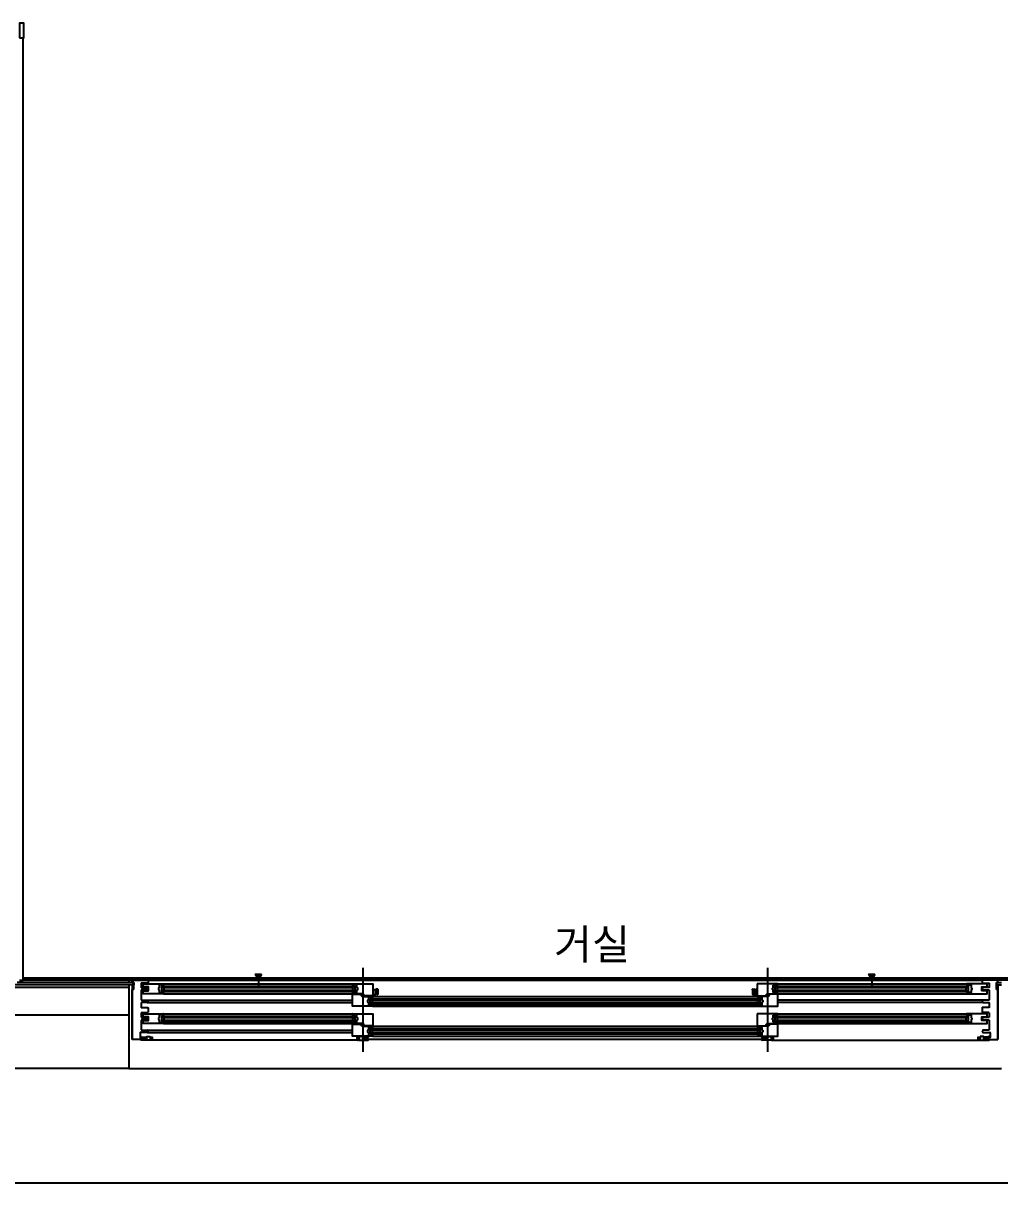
# Model space of a CAD drawing. Header units: millimetres. Extents: x -33000 to 294000, y 0 to 42408.
# Drawn here: x 95810 to 99837, y 9943 to 14724 of the extents above; entities that cross this region are included whole.
import ezdxf
from ezdxf.enums import TextEntityAlignment as Align

# ---------------------------------------------------------------- set-up
doc = ezdxf.new("R2010")
doc.units = ezdxf.units.MM
doc.header["$LTSCALE"] = 50
doc.layers.add('arch', color=8, linetype='Continuous')
doc.layers.add('실명', color=9, linetype='Continuous')
doc.styles.add('FORTELINE', font='malgun.ttf')

msp = doc.modelspace()

# ---------------------------------------------------------------- hatches: boundary and pattern name
at = {"layer": 'arch'}
h = msp.add_hatch(color=256, dxfattribs=at)
h.dxf.hatch_style = 1
h.paths.add_polyline_path([(96767.9, 10804), (96792.9, 10804), (96780.4, 10779)])
h = msp.add_hatch(color=256, dxfattribs=at)
h.dxf.hatch_style = 1
h.paths.add_polyline_path([(99297.1, 10804), (99322.1, 10804), (99309.6, 10779)])

# ---------------------------------------------------------------- linework, layer by layer
for p, q in [((95810, 10779), (95810, 14664)), ((97210, 10829), (97210, 10484)), ((98880, 10829), (98880, 10484)), ((96245, 10759), (95775, 10759)), ((96245, 10769), (95785, 10769)), ((95795, 10779), (95810, 10779)), ((95810, 10779), (95810, 10788)), ((95810, 10788), (100280, 10788)), ((100280, 10779), (95810, 10779)), ((96245, 10779), (96245, 10769)), ((96266, 10769), (96245, 10769)), ((96245, 10759.5), (96245, 10534)), ((96266, 10759.5), (96245, 10759.5)), ((96260, 10779), (96324, 10779)), ((96260, 10769), (96260, 10779)), ((96260, 10769), (96266, 10769)), ((96260, 10759.5), (96260, 10534)), ((96266, 10769), (96266, 10759.5)), ((96266, 10741), (96266, 10769)), ((96324, 10767), (96298, 10767)), ((96305, 10752), (96305, 10763.5)), ((96324, 10779), (99766, 10779)), ((96325, 10778), (96325, 10768)), ((96388, 10756.5), (96390.6, 10754)), ((96389, 10764), (97168, 10764)), ((96780.4, 10779), (96780.4, 10754)), ((97169.5, 10756.5), (97166.9, 10754)), ((97168, 10764), (97252, 10764)), ((97169.5, 10763), (97168, 10763)), ((97169.5, 10756.5), (97169.5, 10763)), ((97186, 10759), (97171, 10759)), ((97171, 10759), (97171, 10758)), ((97171.5, 10757.5), (97174.5, 10757.5)), ((97174.5, 10757.5), (97174.5, 10756)), ((97186.5, 10747.7), (97186.5, 10758.5)), ((97252.5, 10763.5), (97252.5, 10715)), ((98837.5, 10763.5), (98837.5, 10715)), ((98922, 10764), (98838, 10764)), ((98903.5, 10747.7), (98903.5, 10758.5)), ((98904, 10759), (98919, 10759)), ((98918.5, 10757.5), (98915.5, 10757.5)), ((98915.5, 10757.5), (98915.5, 10756)), ((98919, 10759), (98919, 10758)), ((98920.5, 10756.5), (98920.5, 10763)), ((98920.5, 10763), (98922, 10763)), ((98920.5, 10756.5), (98923.1, 10754)), ((98922, 10764), (99701, 10764)), ((99309.6, 10779), (99309.6, 10754)), ((99702, 10756.5), (99699.4, 10754)), ((99765, 10778), (99765, 10768)), ((99830, 10779), (99766, 10779)), ((99766, 10767), (99792, 10767)), ((99785, 10752), (99785, 10763.5)), ((99824, 10769), (99845, 10769)), ((99824, 10769), (99824, 10759.5)), ((99830, 10769), (99824, 10769)), ((99824, 10741), (99824, 10769)), ((99824, 10759.5), (99845, 10759.5)), ((99830, 10769), (99830, 10779)), ((99830, 10759.5), (99830, 10534)), ((96245, 10749), (95765, 10749)), ((96260, 10534), (96260, 10741)), ((96266, 10741), (96260, 10741)), ((96381.3, 10732), (96381.3, 10754)), ((96381.3, 10754), (97179.5, 10754)), ((96381.3, 10748), (97179.5, 10748)), ((96381.3, 10738), (97179.5, 10738)), ((96381.3, 10732), (97179.5, 10732)), ((96388, 10729.4), (96390.6, 10732)), ((96389, 10723), (97168, 10723)), ((96391.3, 10738), (96391.3, 10748)), ((97169.5, 10729.4), (97166.9, 10732)), ((97168, 10724), (97169.5, 10724)), ((97211.6, 10723), (97168, 10723)), ((97169.5, 10738), (97169.5, 10748)), ((97169.5, 10724), (97169.5, 10730.5)), ((97174.5, 10756), (97170, 10756)), ((97170, 10731), (97174.5, 10731)), ((97171, 10729), (97171, 10728)), ((97171, 10728), (97186, 10728)), ((97174.5, 10729.5), (97171.5, 10729.5)), ((97174.5, 10731), (97174.5, 10729.5)), ((97179.5, 10732), (97179.5, 10754)), ((97186.5, 10728.5), (97186.5, 10738.2)), ((97189.7, 10745.6), (97186.8, 10747.3)), ((97186.8, 10738.6), (97189.7, 10740.3)), ((97190, 10740.7), (97190, 10745.2)), ((97207, 10715.9), (97207, 10716)), ((97207.4, 10716.5), (97216, 10717.5)), ((97216, 10714.5), (97207.4, 10715.4)), ((97216, 10718.9), (97211.6, 10723)), ((97216, 10717.5), (97216, 10718.9)), ((97252, 10714.5), (97216, 10714.5)), ((97252, 10712), (98838, 10712)), ((97263.4, 10738.4), (97264.7, 10738.5)), ((97271, 10719.2), (97263.4, 10718.9)), ((97264.7, 10741.3), (97264.7, 10721.2)), ((97264.7, 10721.2), (97264.7, 10719)), ((97264.7, 10721.2), (97267, 10721.2)), ((97270.9, 10742.3), (97265.7, 10742.3)), ((97268.9, 10722.8), (97271.8, 10741.2)), ((97271.9, 10741.3), (97271.9, 10720.2)), ((98818.1, 10741.3), (98818.1, 10720.2)), ((98821.1, 10722.8), (98818.2, 10741.2)), ((98819, 10719.2), (98826.6, 10718.9)), ((98819.1, 10742.3), (98824.3, 10742.3)), ((98825.3, 10721.2), (98823, 10721.2)), ((98825.3, 10741.3), (98825.3, 10721.2)), ((98826.6, 10738.4), (98825.3, 10738.5)), ((98825.3, 10721.2), (98825.3, 10719)), ((98838, 10714.5), (98874, 10714.5)), ((98874, 10718.9), (98878.4, 10723)), ((98874, 10717.5), (98874, 10718.9)), ((98882.6, 10716.5), (98874, 10717.5)), ((98874, 10714.5), (98882.6, 10715.4)), ((98878.4, 10723), (98922, 10723)), ((98883, 10715.9), (98883, 10716)), ((98900, 10740.7), (98900, 10745.2)), ((98900.3, 10745.6), (98903.2, 10747.3)), ((98903.2, 10738.6), (98900.3, 10740.3)), ((98903.5, 10728.5), (98903.5, 10738.2)), ((98919, 10728), (98904, 10728)), ((98910.5, 10732), (98910.5, 10754)), ((98910.5, 10754), (99708.7, 10754)), ((98910.5, 10748), (99708.7, 10748)), ((98910.5, 10738), (99708.7, 10738)), ((98910.5, 10732), (99708.7, 10732)), ((98915.5, 10756), (98920, 10756)), ((98920, 10731), (98915.5, 10731)), ((98915.5, 10731), (98915.5, 10729.5)), ((98915.5, 10729.5), (98918.5, 10729.5)), ((98919, 10729), (98919, 10728)), ((98920.5, 10738), (98920.5, 10748)), ((98920.5, 10729.4), (98923.1, 10732)), ((98920.5, 10724), (98920.5, 10730.5)), ((98922, 10724), (98920.5, 10724)), ((98922, 10723), (99701, 10723)), ((99698.7, 10738), (99698.7, 10748)), ((99702, 10729.4), (99699.4, 10732)), ((99708.7, 10732), (99708.7, 10754)), ((99824, 10741), (99830, 10741)), ((99830, 10534), (99830, 10741)), ((96321.5, 10696.5), (97167.5, 10696.5)), ((96321.5, 10686.5), (97167.5, 10686.5)), ((97240.5, 10680.5), (97240.5, 10702.5)), ((97240.5, 10702.5), (98849.5, 10702.5)), ((97240.5, 10696.5), (98849.5, 10696.5)), ((97240.5, 10686.5), (98849.5, 10686.5)), ((97240.5, 10680.5), (98849.5, 10680.5)), ((97250.5, 10705), (97253.1, 10702.5)), ((97250.5, 10686.5), (97250.5, 10696.5)), ((97250.5, 10677.9), (97253.1, 10680.5)), ((97252, 10671), (98838, 10671)), ((98839.5, 10705), (98836.9, 10702.5)), ((98839.5, 10677.9), (98836.9, 10680.5)), ((98839.5, 10686.5), (98839.5, 10696.5)), ((98849.5, 10680.5), (98849.5, 10702.5)), ((99768.5, 10696.5), (98922.5, 10696.5)), ((99768.5, 10686.5), (98922.5, 10686.5)), ((96245, 10634), (95145, 10634)), ((96245, 10634), (96245, 10414)), ((96297, 10644.5), (96297, 10626)), ((96297, 10614), (96297, 10574)), ((96298, 10645.5), (96324, 10645.5)), ((96298, 10625), (96321.5, 10625)), ((96321.5, 10615), (96298, 10615)), ((96322, 10624.5), (96322, 10623.8)), ((96322, 10616.1), (96322, 10615.5)), ((96381.3, 10608.5), (96381.3, 10630.5)), ((96381.3, 10630.5), (97179.5, 10630.5)), ((96381.3, 10624.5), (97179.5, 10624.5)), ((96381.3, 10614.5), (97179.5, 10614.5)), ((96388, 10633), (96390.6, 10630.5)), ((96389, 10640.5), (97168, 10640.5)), ((96391.3, 10614.5), (96391.3, 10624.5)), ((97169.5, 10633), (97166.9, 10630.5)), ((97168, 10640.5), (97252, 10640.5)), ((97169.5, 10639.5), (97168, 10639.5)), ((97169.5, 10633), (97169.5, 10639.5)), ((97169.5, 10614.5), (97169.5, 10624.5)), ((97174.5, 10632.5), (97170, 10632.5)), ((97186, 10635.5), (97171, 10635.5)), ((97171, 10635.5), (97171, 10634.5)), ((97171.5, 10634), (97174.5, 10634)), ((97174.5, 10634), (97174.5, 10632.5)), ((97179.5, 10608.5), (97179.5, 10630.5)), ((97186.5, 10624.2), (97186.5, 10635)), ((97186.5, 10605), (97186.5, 10614.7)), ((97189.7, 10622.1), (97186.8, 10623.8)), ((97186.8, 10615.1), (97189.7, 10616.8)), ((97190, 10617.2), (97190, 10621.7)), ((97252.5, 10640), (97252.5, 10591.5)), ((98837.5, 10640), (98837.5, 10591.5)), ((98922, 10640.5), (98838, 10640.5)), ((98900, 10617.2), (98900, 10621.7)), ((98900.3, 10622.1), (98903.2, 10623.8)), ((98903.2, 10615.1), (98900.3, 10616.8)), ((98903.5, 10624.2), (98903.5, 10635)), ((98903.5, 10605), (98903.5, 10614.7)), ((98904, 10635.5), (98919, 10635.5)), ((98910.5, 10608.5), (98910.5, 10630.5)), ((98910.5, 10630.5), (99708.7, 10630.5)), ((98910.5, 10624.5), (99708.7, 10624.5)), ((98910.5, 10614.5), (99708.7, 10614.5)), ((98918.5, 10634), (98915.5, 10634)), ((98915.5, 10634), (98915.5, 10632.5)), ((98915.5, 10632.5), (98920, 10632.5)), ((98919, 10635.5), (98919, 10634.5)), ((98920.5, 10633), (98920.5, 10639.5)), ((98920.5, 10639.5), (98922, 10639.5)), ((98920.5, 10633), (98923.1, 10630.5)), ((98920.5, 10614.5), (98920.5, 10624.5)), ((98922, 10640.5), (99701, 10640.5)), ((99698.7, 10614.5), (99698.7, 10624.5)), ((99702, 10633), (99699.4, 10630.5)), ((99708.7, 10608.5), (99708.7, 10630.5)), ((99792, 10645.5), (99766, 10645.5)), ((99768, 10624.5), (99768, 10623.8)), ((99768, 10616.1), (99768, 10615.5)), ((99792, 10625), (99768.5, 10625)), ((99768.5, 10615), (99792, 10615)), ((99793, 10644.5), (99793, 10626)), ((99793, 10614), (99793, 10574)), ((96298, 10573), (96321.5, 10573)), ((96321.5, 10573), (97167.5, 10573)), ((96322, 10572.5), (96322, 10571.8)), ((96381.3, 10608.5), (97179.5, 10608.5)), ((96388, 10605.9), (96390.6, 10608.5)), ((96389, 10599.5), (97168, 10599.5)), ((97169.5, 10605.9), (97166.9, 10608.5)), ((97168, 10600.5), (97169.5, 10600.5)), ((97211.6, 10599.5), (97168, 10599.5)), ((97169.5, 10600.5), (97169.5, 10607)), ((97170, 10607.5), (97174.5, 10607.5)), ((97171, 10605.5), (97171, 10604.5)), ((97171, 10604.5), (97186, 10604.5)), ((97174.5, 10606), (97171.5, 10606)), ((97174.5, 10607.5), (97174.5, 10606)), ((97207, 10592.4), (97207, 10592.5)), ((97207.4, 10593), (97216, 10594)), ((97216, 10591), (97207.4, 10591.9)), ((97216, 10595.4), (97211.6, 10599.5)), ((97216, 10594), (97216, 10595.4)), ((97252, 10591), (97216, 10591)), ((97240.5, 10557), (97240.5, 10579)), ((97240.5, 10579), (98849.5, 10579)), ((97240.5, 10573), (98849.5, 10573)), ((97250.5, 10581.5), (97253.1, 10579)), ((97250.5, 10563), (97250.5, 10573)), ((97252, 10588.5), (98838, 10588.5)), ((98839.5, 10581.5), (98836.9, 10579)), ((98838, 10591), (98874, 10591)), ((98839.5, 10563), (98839.5, 10573)), ((98849.5, 10557), (98849.5, 10579)), ((98874, 10595.4), (98878.4, 10599.5)), ((98874, 10594), (98874, 10595.4)), ((98882.6, 10593), (98874, 10594)), ((98874, 10591), (98882.6, 10591.9)), ((98878.4, 10599.5), (98922, 10599.5)), ((98883, 10592.4), (98883, 10592.5)), ((98919, 10604.5), (98904, 10604.5)), ((98910.5, 10608.5), (99708.7, 10608.5)), ((98920, 10607.5), (98915.5, 10607.5)), ((98915.5, 10607.5), (98915.5, 10606)), ((98915.5, 10606), (98918.5, 10606)), ((98919, 10605.5), (98919, 10604.5)), ((98920.5, 10605.9), (98923.1, 10608.5)), ((98920.5, 10600.5), (98920.5, 10607)), ((98922, 10600.5), (98920.5, 10600.5)), ((98922, 10599.5), (99701, 10599.5)), ((99702, 10605.9), (99699.4, 10608.5)), ((99768, 10572.5), (99768, 10571.8)), ((99792, 10573), (99768.5, 10573)), ((96318, 10534), (96260, 10534)), ((96292, 10562), (96292, 10543)), ((96321.5, 10563), (96293, 10563)), ((96293, 10542), (96318, 10542)), ((96296, 10543.5), (96296, 10545.5)), ((96296.5, 10546), (96298.5, 10546)), ((96318.5, 10543), (96296.5, 10543)), ((96296.5, 10533), (96318.5, 10533)), ((96335, 10532), (96296.5, 10532)), ((96298.5, 10545.2), (96297, 10545.2)), ((96297, 10545.2), (96297, 10544)), ((96297, 10544), (96318.5, 10544)), ((96298.5, 10546), (96298.5, 10545.2)), ((96319, 10544.5), (96319, 10545.5)), ((96319, 10533.5), (96319, 10542.5)), ((96319, 10541), (96319, 10535)), ((96319.5, 10546), (96333, 10546)), ((96321.5, 10563), (97167.5, 10563)), ((96322, 10564.1), (96322, 10563.5)), ((96334, 10545), (96334, 10539.5)), ((96341.5, 10542), (96334, 10542)), ((96334, 10537.5), (96334, 10533)), ((96334, 10533), (96335, 10533)), ((96334.5, 10539), (96341, 10539)), ((96341, 10538), (96334.5, 10538)), ((97194.3, 10532), (96338, 10532)), ((96341, 10533), (96341.5, 10533)), ((96341.5, 10532), (96341, 10532)), ((96341.5, 10539.5), (96341.5, 10543.5)), ((96341.5, 10533), (96341.5, 10537.5)), ((96342.5, 10543.5), (96342.5, 10533)), ((97186.9, 10543.5), (97186.9, 10533)), ((97187.9, 10539.5), (97187.9, 10543.5)), ((97195.4, 10542), (97187.9, 10542)), ((97187.9, 10533), (97187.9, 10537.5)), ((97188.4, 10533), (97187.9, 10533)), ((97187.9, 10532), (97188.4, 10532)), ((97194.9, 10539), (97188.4, 10539)), ((97188.4, 10538), (97194.9, 10538)), ((97195.4, 10533), (97194.4, 10533)), ((97194.4, 10532), (97232.9, 10532)), ((97195.4, 10545), (97195.4, 10539.5)), ((97195.4, 10537.5), (97195.4, 10533)), ((97209.9, 10546), (97196.4, 10546)), ((97210.4, 10544.5), (97210.4, 10545.5)), ((97210.4, 10533.5), (97210.4, 10542.5)), ((98879.6, 10534), (97210.4, 10534)), ((97232.4, 10544), (97210.9, 10544)), ((97210.9, 10543), (97232.9, 10543)), ((97232.9, 10533), (97210.9, 10533)), ((97232.9, 10546), (97230.9, 10546)), ((97230.9, 10546), (97230.9, 10545.2)), ((97230.9, 10545.2), (97232.4, 10545.2)), ((97232.4, 10545.2), (97232.4, 10544)), ((97233.4, 10543.5), (97233.4, 10545.5)), ((97240.5, 10563), (98849.5, 10563)), ((97240.5, 10557), (98849.5, 10557)), ((97250.5, 10554.4), (97253.1, 10557)), ((97252, 10547.5), (98838, 10547.5)), ((98839.5, 10554.4), (98836.9, 10557)), ((98856.6, 10543.5), (98856.6, 10545.5)), ((98857.1, 10546), (98859.1, 10546)), ((98879.1, 10543), (98857.1, 10543)), ((98857.1, 10533), (98879.1, 10533)), ((98895.6, 10532), (98857.1, 10532)), ((98859.1, 10545.2), (98857.6, 10545.2)), ((98857.6, 10545.2), (98857.6, 10544)), ((98857.6, 10544), (98879.1, 10544)), ((98859.1, 10546), (98859.1, 10545.2)), ((98879.6, 10544.5), (98879.6, 10545.5)), ((98879.6, 10533.5), (98879.6, 10542.5)), ((98880.1, 10546), (98893.6, 10546)), ((98894.6, 10545), (98894.6, 10539.5)), ((98894.6, 10542), (98902.1, 10542)), ((98894.6, 10537.5), (98894.6, 10533)), ((98894.6, 10533), (98895.6, 10533)), ((98895.1, 10539), (98901.6, 10539)), ((98901.6, 10538), (98895.1, 10538)), ((98895.7, 10532), (99752, 10532)), ((98901.6, 10533), (98902.1, 10533)), ((98902.1, 10532), (98901.6, 10532)), ((98902.1, 10539.5), (98902.1, 10543.5)), ((98902.1, 10533), (98902.1, 10537.5)), ((98903.1, 10543.5), (98903.1, 10533)), ((99747.5, 10543.5), (99747.5, 10533)), ((99748.5, 10539.5), (99748.5, 10543.5)), ((99748.5, 10542), (99756, 10542)), ((99748.5, 10533), (99748.5, 10537.5)), ((99749, 10533), (99748.5, 10533)), ((99748.5, 10532), (99749, 10532)), ((99755.5, 10539), (99749, 10539)), ((99749, 10538), (99755.5, 10538)), ((99756, 10533), (99755, 10533)), ((99755, 10532), (99793.5, 10532)), ((99756, 10545), (99756, 10539.5)), ((99756, 10537.5), (99756, 10533)), ((99770.5, 10546), (99757, 10546)), ((99768, 10564.1), (99768, 10563.5)), ((99768.5, 10563), (99797, 10563)), ((99771, 10544.5), (99771, 10545.5)), ((99771, 10533.5), (99771, 10542.5)), ((99771, 10541), (99771, 10535)), ((99793, 10544), (99771.5, 10544)), ((99771.5, 10543), (99793.5, 10543)), ((99793.5, 10533), (99771.5, 10533)), ((99797, 10542), (99772, 10542)), ((99772, 10534), (99830, 10534)), ((99793.5, 10546), (99791.5, 10546)), ((99791.5, 10546), (99791.5, 10545.2)), ((99791.5, 10545.2), (99793, 10545.2)), ((99793, 10545.2), (99793, 10544)), ((99794, 10543.5), (99794, 10545.5)), ((99798, 10562), (99798, 10543)), ((96245, 10414), (95145, 10414)), ((96245, 10414), (99845, 10414)), ((89610, 9943.4), (108807.8, 9943.4))]:
    msp.add_line(p, q, dxfattribs=at)
at = {"layer": 'arch', "linetype": 'Continuous', "ltscale": 4, "elevation": 0}
msp.add_lwpolyline([(95795, 14664), (95813, 14664), (95813, 14724), (95795, 14724)], close=True, dxfattribs=at)
at = {"layer": 'arch', "elevation": 0}
for points in [[(96297, 10766), (96297, 10749.5, 0.414214), (96298, 10748.5)], [(96305, 10763), (96305, 10763.5, -0.414214), (96305.5, 10764)], [(96388, 10763), (96388, 10756.5, -0.414214), (96387.5, 10756), (96383, 10756), (96383, 10757.5), (96386, 10757.5, 0.414214), (96386.5, 10758), (96386.5, 10759), (96371.5, 10759, 0.414214), (96371, 10758.5), (96371, 10748.2, -0.269143), (96370.7, 10747.8), (96367.8, 10746.1, 0.269143), (96367.5, 10745.7), (96367.5, 10741.2, 0.269143), (96367.8, 10740.8), (96370.7, 10739.1, -0.269143), (96371, 10738.7), (96371, 10728.5, 0.414214), (96371.5, 10728), (96386.5, 10728), (96386.5, 10729, 0.414214), (96386, 10729.5), (96383, 10729.5), (96383, 10731), (96387.5, 10731, -0.414214), (96388, 10730.5), (96388, 10724)], [(96389.5, 10764, -0.414214), (96390, 10763.5, -0.414214), (96389.5, 10763), (96388, 10763)], [(99700.5, 10764, 0.414214), (99700, 10763.5, 0.414214), (99700.5, 10763), (99702, 10763)], [(99702, 10763), (99702, 10756.5, 0.414214), (99702.5, 10756), (99707, 10756), (99707, 10757.5), (99704, 10757.5, -0.414214), (99703.5, 10758), (99703.5, 10759), (99718.5, 10759, -0.414214), (99719, 10758.5), (99719, 10748.2, 0.269143), (99719.3, 10747.8), (99722.2, 10746.1, -0.269143), (99722.5, 10745.7), (99722.5, 10741.2, -0.269143), (99722.2, 10740.8), (99719.3, 10739.1, 0.269143), (99719, 10738.7), (99719, 10728.5, -0.414214), (99718.5, 10728), (99703.5, 10728), (99703.5, 10729, -0.414214), (99704, 10729.5), (99707, 10729.5), (99707, 10731), (99702.5, 10731, 0.414214), (99702, 10730.5), (99702, 10724)], [(99785, 10763), (99785, 10763.5, 0.414214), (99784.5, 10764)], [(99793, 10766), (99793, 10749.5, -0.414214), (99792, 10748.5)], [(96298, 10738.5, 0.414214), (96297, 10737.5), (96297, 10697.5)], [(96298, 10748.5), (96321.5, 10748.5, -0.414214), (96322, 10748), (96322, 10747.3, 0.341999), (96322.7, 10746.4, -0.774597), (96322.7, 10740.6, 0.341999), (96322, 10739.6), (96322, 10739, -0.414214), (96321.5, 10738.5), (96298, 10738.5)], [(96305.5, 10751.5, -0.414214), (96305, 10752)], [(96305, 10723.5), (96305, 10735, -0.414214), (96305.5, 10735.5)], [(96305.5, 10723, -0.414214), (96305, 10723.5)], [(96305.5, 10735.5), (96326.3, 10735.5, 0.414214), (96327.3, 10736.5), (96327.3, 10750.5, 0.414214), (96326.3, 10751.5), (96305.5, 10751.5)], [(96388, 10724), (96389.5, 10724, -1), (96389.5, 10723)], [(97250.5, 10678.5), (97250.5, 10672), (97252, 10672, -1), (97252, 10671), (97168, 10671, -0.414214), (97167.5, 10671.5), (97167.5, 10720, -0.414214), (97168, 10720.5), (97204, 10720.5), (97212.6, 10719.5, -0.382193), (97213, 10719), (97213, 10718.9, -0.382131), (97212.6, 10718.4), (97204, 10717.5), (97204, 10716), (97208.5, 10712), (97252, 10712, -0.414214), (97252.5, 10711.5, -0.414214), (97252, 10711), (97250.5, 10711), (97250.5, 10704.5)], [(98839.5, 10678.5), (98839.5, 10672), (98838, 10672, 1), (98838, 10671), (98922, 10671, 0.414214), (98922.5, 10671.5), (98922.5, 10720, 0.414214), (98922, 10720.5), (98886, 10720.5), (98877.4, 10719.5, 0.382193), (98877, 10719), (98877, 10718.9, 0.382131), (98877.4, 10718.4), (98886, 10717.5), (98886, 10716), (98881.5, 10712), (98838, 10712, 0.414214), (98837.5, 10711.5, 0.414214), (98838, 10711), (98839.5, 10711), (98839.5, 10704.5)], [(99702, 10724), (99700.5, 10724, 1), (99700.5, 10723)], [(99784.5, 10735.5), (99763.7, 10735.5, -0.414214), (99762.7, 10736.5), (99762.7, 10750.5, -0.414214), (99763.7, 10751.5), (99784.5, 10751.5)], [(99792, 10748.5), (99768.5, 10748.5, 0.414214), (99768, 10748), (99768, 10747.3, -0.341999), (99767.2, 10746.4, 0.774597), (99767.2, 10740.6, -0.341999), (99768, 10739.6), (99768, 10739, 0.414214), (99768.5, 10738.5), (99792, 10738.5)], [(99784.5, 10751.5, 0.414214), (99785, 10752)], [(99785, 10723.5), (99785, 10735, 0.414214), (99784.5, 10735.5)], [(99784.5, 10723, 0.414214), (99785, 10723.5)], [(99792, 10738.5, -0.414214), (99793, 10737.5), (99793, 10697.5)], [(96297, 10697.5, 0.414214), (96298, 10696.5)], [(96298, 10696.5), (96321.5, 10696.5, -0.414214), (96322, 10696), (96322, 10695.3, 0.341999), (96322.7, 10694.4, -0.774597), (96322.7, 10688.6, 0.341999), (96322, 10687.6), (96322, 10687, -0.414214), (96321.5, 10686.5), (96298, 10686.5, 0.414214), (96297, 10685.5), (96297, 10667, 0.414214), (96298, 10666)], [(96298, 10666), (96324, 10666, -0.414214), (96325, 10665), (96325, 10646.5)], [(97250.5, 10704.5, -0.414214), (97250, 10704), (97245.5, 10704), (97245.5, 10705.5), (97248.5, 10705.5, 0.414214), (97249, 10706), (97249, 10707), (97234, 10707, 0.414214), (97233.5, 10706.5), (97233.5, 10696.7, -0.269143), (97233.2, 10696.3), (97230.3, 10694.6, 0.269143), (97230, 10694.2), (97230, 10689.7, 0.269143), (97230.3, 10689.3), (97233.2, 10687.6, -0.269143), (97233.5, 10687.2), (97233.5, 10676.5, 0.414214), (97234, 10676), (97249, 10676), (97249, 10677, 0.414214), (97248.5, 10677.5), (97245.5, 10677.5), (97245.5, 10679), (97250, 10679, -0.414214), (97250.5, 10678.5)], [(98839.5, 10704.5, 0.414214), (98840, 10704), (98844.5, 10704), (98844.5, 10705.5), (98841.5, 10705.5, -0.414214), (98841, 10706), (98841, 10707), (98856, 10707, -0.414214), (98856.5, 10706.5), (98856.5, 10696.7, 0.269143), (98856.8, 10696.3), (98859.7, 10694.6, -0.269143), (98860, 10694.2), (98860, 10689.7, -0.269143), (98859.7, 10689.3), (98856.8, 10687.6, 0.269143), (98856.5, 10687.2), (98856.5, 10676.5, -0.414214), (98856, 10676), (98841, 10676), (98841, 10677, -0.414214), (98841.5, 10677.5), (98844.5, 10677.5), (98844.5, 10679), (98840, 10679, 0.414214), (98839.5, 10678.5)], [(99792, 10696.5), (99768.5, 10696.5, 0.414214), (99768, 10696), (99768, 10695.3, -0.341999), (99767.2, 10694.4, 0.774597), (99767.2, 10688.6, -0.341999), (99768, 10687.6), (99768, 10687, 0.414214), (99768.5, 10686.5), (99792, 10686.5, -0.414214), (99793, 10685.5), (99793, 10667, -0.414214), (99792, 10666)], [(99792, 10666), (99766, 10666, 0.414214), (99765, 10665), (99765, 10646.5)], [(99793, 10697.5, -0.414214), (99792, 10696.5)], [(96305, 10628.5), (96305, 10640, -0.414214), (96305.5, 10640.5)], [(96305.5, 10628, -0.414214), (96305, 10628.5)], [(96305.5, 10612), (96326.3, 10612, 0.414214), (96327.3, 10613), (96327.3, 10627, 0.414214), (96326.3, 10628), (96305.5, 10628)], [(96388, 10639.5), (96388, 10633, -0.414214), (96387.5, 10632.5), (96383, 10632.5), (96383, 10634), (96386, 10634, 0.414214), (96386.5, 10634.5), (96386.5, 10635.5), (96371.5, 10635.5, 0.414214), (96371, 10635), (96371, 10624.7, -0.269143), (96370.7, 10624.3), (96367.8, 10622.6, 0.269143), (96367.5, 10622.2), (96367.5, 10617.7, 0.269143), (96367.8, 10617.3), (96370.7, 10615.6, -0.269143), (96371, 10615.2), (96371, 10605, 0.414214), (96371.5, 10604.5), (96386.5, 10604.5), (96386.5, 10605.5, 0.414214), (96386, 10606), (96383, 10606), (96383, 10607.5), (96387.5, 10607.5, -0.414214), (96388, 10607), (96388, 10600.5)], [(96389.5, 10640.5, -0.414214), (96390, 10640, -0.414214), (96389.5, 10639.5), (96388, 10639.5)], [(99700.5, 10640.5, 0.414214), (99700, 10640, 0.414214), (99700.5, 10639.5), (99702, 10639.5)], [(99702, 10639.5), (99702, 10633, 0.414214), (99702.5, 10632.5), (99707, 10632.5), (99707, 10634), (99704, 10634, -0.414214), (99703.5, 10634.5), (99703.5, 10635.5), (99718.5, 10635.5, -0.414214), (99719, 10635), (99719, 10624.7, 0.269143), (99719.3, 10624.3), (99722.2, 10622.6, -0.269143), (99722.5, 10622.2), (99722.5, 10617.7, -0.269143), (99722.2, 10617.3), (99719.3, 10615.6, 0.269143), (99719, 10615.2), (99719, 10605, -0.414214), (99718.5, 10604.5), (99703.5, 10604.5), (99703.5, 10605.5, -0.414214), (99704, 10606), (99707, 10606), (99707, 10607.5), (99702.5, 10607.5, 0.414214), (99702, 10607), (99702, 10600.5)], [(99784.5, 10612), (99763.7, 10612, -0.414214), (99762.7, 10613), (99762.7, 10627, -0.414214), (99763.7, 10628), (99784.5, 10628)], [(99785, 10628.5), (99785, 10640, 0.414214), (99784.5, 10640.5)], [(99784.5, 10628, 0.414214), (99785, 10628.5)], [(96305, 10600), (96305, 10611.5, -0.414214), (96305.5, 10612)], [(96305.5, 10599.5, -0.414214), (96305, 10600)], [(96388, 10600.5), (96389.5, 10600.5, -1), (96389.5, 10599.5)], [(97250.5, 10555), (97250.5, 10548.5), (97252, 10548.5, -1), (97252, 10547.5), (97168, 10547.5, -0.414214), (97167.5, 10548), (97167.5, 10596.5, -0.414214), (97168, 10597), (97204, 10597), (97212.6, 10596, -0.382193), (97213, 10595.5), (97213, 10595.4, -0.382131), (97212.6, 10594.9), (97204, 10594), (97204, 10592.5), (97208.5, 10588.5), (97252, 10588.5, -0.414214), (97252.5, 10588, -0.414214), (97252, 10587.5), (97250.5, 10587.5), (97250.5, 10584), (97250, 10583.5), (97250.5, 10583), (97250.5, 10581, -0.414214), (97250, 10580.5), (97245.5, 10580.5), (97245.5, 10582), (97248.5, 10582, 0.414214), (97249, 10582.5), (97249, 10583.5), (97234, 10583.5, 0.414214), (97233.5, 10583), (97233.5, 10573.2, -0.269143), (97233.2, 10572.8), (97230.3, 10571.1, 0.269143), (97230, 10570.7), (97230, 10566.2, 0.269143), (97230.3, 10565.8), (97233.2, 10564.1, -0.269143), (97233.5, 10563.7), (97233.5, 10553, 0.414214), (97234, 10552.5), (97249, 10552.5), (97249, 10553.5, 0.414214), (97248.5, 10554), (97245.5, 10554), (97245.5, 10555.5), (97250, 10555.5, -0.414214), (97250.5, 10555)], [(98839.5, 10555), (98839.5, 10548.5), (98838, 10548.5, 1), (98838, 10547.5), (98922, 10547.5, 0.414214), (98922.5, 10548), (98922.5, 10596.5, 0.414214), (98922, 10597), (98886, 10597), (98877.4, 10596, 0.382193), (98877, 10595.5), (98877, 10595.4, 0.382131), (98877.4, 10594.9), (98886, 10594), (98886, 10592.5), (98881.5, 10588.5), (98838, 10588.5, 0.414214), (98837.5, 10588, 0.414214), (98838, 10587.5), (98839.5, 10587.5), (98839.5, 10584), (98840, 10583.5), (98839.5, 10583), (98839.5, 10581, 0.414214), (98840, 10580.5), (98844.5, 10580.5), (98844.5, 10582), (98841.5, 10582, -0.414214), (98841, 10582.5), (98841, 10583.5), (98856, 10583.5, -0.414214), (98856.5, 10583), (98856.5, 10573.2, 0.269143), (98856.8, 10572.8), (98859.7, 10571.1, -0.269143), (98860, 10570.7), (98860, 10566.2, -0.269143), (98859.7, 10565.8), (98856.8, 10564.1, 0.269143), (98856.5, 10563.7), (98856.5, 10553, -0.414214), (98856, 10552.5), (98841, 10552.5), (98841, 10553.5, -0.414214), (98841.5, 10554), (98844.5, 10554), (98844.5, 10555.5), (98840, 10555.5, 0.414214), (98839.5, 10555)], [(99702, 10600.5), (99700.5, 10600.5, 1), (99700.5, 10599.5)], [(99785, 10600), (99785, 10611.5, 0.414214), (99784.5, 10612)], [(99784.5, 10599.5, 0.414214), (99785, 10600)]]:
    msp.add_lwpolyline(points, format="xyb", dxfattribs=at)
for points in [[(96305.5, 10764), (96389.5, 10764)], [(99784.5, 10764), (99700.5, 10764)], [(96389.5, 10723), (96305.5, 10723)], [(97252.5, 10742.4), (97263.4, 10738.4), (97263.4, 10718.9), (97255.1, 10717.6)], [(97252.5, 10715.5), (97255.1, 10715.5), (97255.1, 10738.1), (97252.5, 10738.1)], [(98837.5, 10742.4), (98826.6, 10738.4), (98826.6, 10718.9), (98834.9, 10717.6)], [(98837.5, 10715.5), (98834.9, 10715.5), (98834.9, 10738.1), (98837.5, 10738.1)], [(99700.5, 10723), (99784.5, 10723)], [(96305.5, 10640.5), (96389.5, 10640.5)], [(99784.5, 10640.5), (99700.5, 10640.5)], [(96389.5, 10599.5), (96305.5, 10599.5)], [(99700.5, 10599.5), (99784.5, 10599.5)]]:
    msp.add_lwpolyline(points, dxfattribs=at)
for points in [[(96792.9, 10804), (96780.4, 10779), (96767.9, 10804)], [(99322.1, 10804), (99309.6, 10779), (99297.1, 10804)]]:
    msp.add_lwpolyline(points, close=True, dxfattribs=at)
at = {"layer": 'arch'}
for centre in [(96338, 10535), (97191.5, 10535), (98898.5, 10535), (99752, 10535)]:
    msp.add_circle(centre, 3, dxfattribs=at)
for centre, radius, start, end in [((96298, 10766), 1, 90, 180), ((96324, 10778), 1, 0, 90), ((96324, 10768), 1, 270, 0), ((97168, 10763.5), 0.5, 90, 270), ((97170, 10756.5), 0.5, 180, 270), ((97171.5, 10758), 0.5, 180, 270), ((97186, 10758.5), 0.5, 0, 90), ((97252, 10763.5), 0.5, 0, 90), ((98838, 10763.5), 0.5, 90, 180), ((98904, 10758.5), 0.5, 90, 180), ((98918.5, 10758), 0.5, 270, 0), ((98920, 10756.5), 0.5, 270, 0), ((98922, 10763.5), 0.5, 270, 90), ((99766, 10778), 1, 90, 180), ((99766, 10768), 1, 180, 270), ((99792, 10766), 1, 0, 90), ((97168, 10723.5), 0.5, 90, 270), ((97170, 10730.5), 0.5, 90, 180), ((97171.5, 10729), 0.5, 90, 180), ((97186, 10728.5), 0.5, 270, 0), ((97187, 10747.7), 0.5, 180, 240.2551), ((97187, 10738.2), 0.5, 119.7449, 180), ((97189.5, 10745.2), 0.5, 0, 60.2551), ((97189.5, 10740.7), 0.5, 299.7449, 360), ((97207.5, 10716), 0.5, 96.3464, 180), ((97207.5, 10715.9), 0.5, 180, 263.666), ((97252, 10715), 0.5, 270, 0), ((97265.7, 10741.3), 1, 90, 180.0858), ((97267, 10723.1), 1.88, 270, 348.8801), ((97270.8, 10741.3), 1, 351.0635, 90), ((97270.9, 10741.3), 1, 0, 90), ((97270.9, 10720.2), 1, 272.2775, 0), ((98819.1, 10741.3), 1, 90, 180), ((98819.1, 10720.2), 1, 180, 267.7225), ((98819.2, 10741.3), 1, 90, 188.9365), ((98823, 10723.1), 1.88, 191.1199, 270), ((98824.3, 10741.3), 1, 359.9142, 90), ((98838, 10715), 0.5, 180, 270), ((98882.5, 10716), 0.5, 0, 83.6536), ((98882.5, 10715.9), 0.5, 276.334, 360), ((98900.5, 10745.2), 0.5, 119.7449, 180), ((98900.5, 10740.7), 0.5, 180, 240.2551), ((98903, 10747.7), 0.5, 299.7449, 0), ((98903, 10738.2), 0.5, 360, 60.2551), ((98904, 10728.5), 0.5, 180, 270), ((98918.5, 10729), 0.5, 0, 90), ((98920, 10730.5), 0.5, 0, 90), ((98922, 10723.5), 0.5, 270, 90), ((96298, 10644.5), 1, 90, 180), ((96298, 10626), 1, 180, 270), ((96298, 10614), 1, 90, 180), ((96321.5, 10624.5), 0.5, 0, 90), ((96321.5, 10615.5), 0.5, 269.9997, 0), ((96323, 10623.8), 1, 180, 255.5225), ((96323, 10616.1), 1, 104.4775, 180), ((96322, 10620), 3, 284.4775, 75.5225), ((96324, 10646.5), 1, 270, 0), ((97168, 10640), 0.5, 90, 270), ((97170, 10633), 0.5, 180, 270), ((97171.5, 10634.5), 0.5, 180, 270), ((97186, 10635), 0.5, 0, 90), ((97187, 10624.2), 0.5, 180, 240.2551), ((97187, 10614.7), 0.5, 119.7449, 180), ((97189.5, 10621.7), 0.5, 0, 60.2551), ((97189.5, 10617.2), 0.5, 299.7449, 360), ((97252, 10640), 0.5, 0, 90), ((98838, 10640), 0.5, 90, 180), ((98900.5, 10621.7), 0.5, 119.7449, 180), ((98900.5, 10617.2), 0.5, 180, 240.2551), ((98903, 10624.2), 0.5, 299.7449, 0), ((98903, 10614.7), 0.5, 360, 60.2551), ((98904, 10635), 0.5, 90, 180), ((98918.5, 10634.5), 0.5, 270, 0), ((98920, 10633), 0.5, 270, 0), ((98922, 10640), 0.5, 270, 90), ((99766, 10646.5), 1, 180, 270), ((99768, 10620), 3, 104.4775, 255.5225), ((99767, 10623.8), 1, 284.4775, 0), ((99767, 10616.1), 1, 0, 75.5225), ((99768.5, 10624.5), 0.5, 90, 180), ((99768.5, 10615.5), 0.5, 180, 270.0003), ((99792, 10644.5), 1, 0, 90), ((99792, 10626), 1, 270, 0), ((99792, 10614), 1, 0, 90), ((96298, 10574), 1, 180, 270), ((96321.5, 10572.5), 0.5, 0, 90), ((96323, 10571.8), 1, 180, 255.5225), ((96323, 10564.1), 1, 104.4775, 180), ((96322, 10568), 3, 284.4775, 75.5225), ((97168, 10600), 0.5, 90, 270), ((97170, 10607), 0.5, 90, 180), ((97171.5, 10605.5), 0.5, 90, 180), ((97186, 10605), 0.5, 270, 0), ((97207.5, 10592.5), 0.5, 96.3464, 180), ((97207.5, 10592.4), 0.5, 180, 263.666), ((97252, 10591.5), 0.5, 270, 0), ((98838, 10591.5), 0.5, 180, 270), ((98882.5, 10592.5), 0.5, 0, 83.6536), ((98882.5, 10592.4), 0.5, 276.334, 360), ((98904, 10605), 0.5, 180, 270), ((98918.5, 10605.5), 0.5, 0, 90), ((98920, 10607), 0.5, 0, 90), ((98922, 10600), 0.5, 270, 90), ((99768, 10568), 3, 104.4775, 255.5225), ((99767, 10571.8), 1, 284.4775, 0), ((99767, 10564.1), 1, 0, 75.5225), ((99768.5, 10572.5), 0.5, 90, 180), ((99792, 10574), 1, 270, 0), ((96293, 10562), 1, 90, 180), ((96293, 10543), 1, 180, 270), ((96296.5, 10545.5), 0.5, 90, 180), ((96296.5, 10543.5), 0.5, 180, 270), ((96296.5, 10532.5), 0.5, 90, 270), ((96318, 10541), 1, 0, 90), ((96318, 10535), 1, 270, 0), ((96318.5, 10544.5), 0.5, 270, 0), ((96318.5, 10542.5), 0.5, 0, 90), ((96318.5, 10533.5), 0.5, 270, 0), ((96319.5, 10545.5), 0.5, 90, 180), ((96321.5, 10563.5), 0.5, 270, 0), ((96333, 10545), 1, 0, 90), ((96334.5, 10539.5), 0.5, 180, 270), ((96334.5, 10537.5), 0.5, 90, 180), ((96335, 10532.5), 0.5, 270, 90), ((96341, 10532.5), 0.5, 90, 270), ((96341, 10539.5), 0.5, 270, 0), ((96341, 10537.5), 0.5, 0, 90), ((96342, 10543.5), 0.5, 0, 180), ((96341.5, 10533), 1, 270, 0), ((97187.4, 10543.5), 0.5, 0, 180), ((97187.9, 10533), 1, 180, 270), ((97188.4, 10539.5), 0.5, 180, 270), ((97188.4, 10537.5), 0.5, 90, 180), ((97188.4, 10532.5), 0.5, 270, 90), ((97194.4, 10532.5), 0.5, 90, 270), ((97194.9, 10539.5), 0.5, 270, 0), ((97194.9, 10537.5), 0.5, 0, 90), ((97196.4, 10545), 1, 90, 180), ((97209.9, 10545.5), 0.5, 0, 90), ((97210.9, 10544.5), 0.5, 180, 270), ((97210.9, 10542.5), 0.5, 90, 180), ((97210.9, 10533.5), 0.5, 180, 270), ((97232.9, 10545.5), 0.5, 0, 90), ((97232.9, 10543.5), 0.5, 270, 0), ((97232.9, 10532.5), 0.5, 270, 90), ((98857.1, 10545.5), 0.5, 90, 180), ((98857.1, 10543.5), 0.5, 180, 270), ((98857.1, 10532.5), 0.5, 90, 270), ((98879.1, 10544.5), 0.5, 270, 0), ((98879.1, 10542.5), 0.5, 0, 90), ((98879.1, 10533.5), 0.5, 270, 0), ((98880.1, 10545.5), 0.5, 90, 180), ((98893.6, 10545), 1, 0, 90), ((98895.1, 10539.5), 0.5, 180, 270), ((98895.1, 10537.5), 0.5, 90, 180), ((98895.6, 10532.5), 0.5, 270, 90), ((98901.6, 10532.5), 0.5, 90, 270), ((98901.6, 10539.5), 0.5, 270, 0), ((98901.6, 10537.5), 0.5, 0, 90), ((98902.6, 10543.5), 0.5, 360, 180), ((98902.1, 10533), 1, 270, 0), ((99748, 10543.5), 0.5, 360, 180), ((99748.5, 10533), 1, 180, 270), ((99749, 10539.5), 0.5, 180, 270), ((99749, 10537.5), 0.5, 90, 180), ((99749, 10532.5), 0.5, 270, 90), ((99755, 10532.5), 0.5, 90, 270), ((99755.5, 10539.5), 0.5, 270, 0), ((99755.5, 10537.5), 0.5, 0, 90), ((99757, 10545), 1, 90, 180), ((99768.5, 10563.5), 0.5, 180, 270), ((99770.5, 10545.5), 0.5, 0, 90), ((99771.5, 10544.5), 0.5, 180, 270), ((99771.5, 10542.5), 0.5, 90, 180), ((99772, 10541), 1, 90, 180), ((99772, 10535), 1, 180, 270), ((99771.5, 10533.5), 0.5, 180, 270), ((99793.5, 10545.5), 0.5, 0, 90), ((99793.5, 10543.5), 0.5, 270, 0), ((99793.5, 10532.5), 0.5, 270, 90), ((99797, 10562), 1, 0, 90), ((99797, 10543), 1, 270, 0)]:
    msp.add_arc(centre, radius, start, end, dxfattribs=at)

# ---------------------------------------------------------------- texts
at = {"layer": '실명', "linetype": 'ByBlock', "style": 'FORTELINE'}
msp.add_text('거실', height=125, dxfattribs=at).set_placement((98155.7, 10927), align=Align.MIDDLE_CENTER)

doc.saveas('drawing.dxf')
